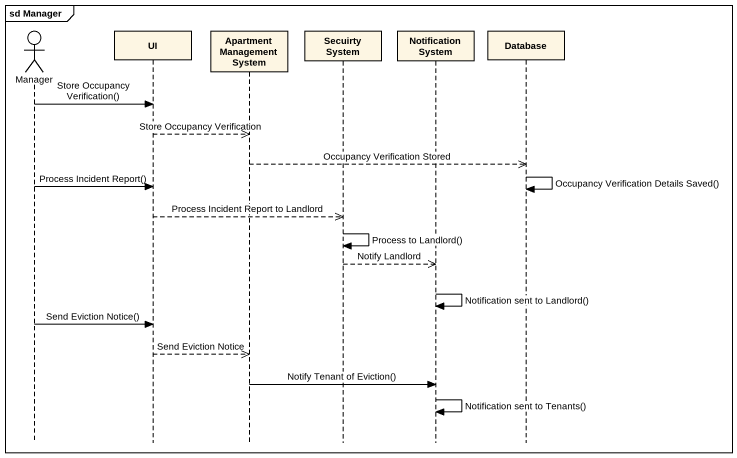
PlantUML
@startuml
mainframe sd Manager
hide footbox
actor Manager
participant UI
participant "Apartment Management System" as Apartment_Management_System
participant "Secuirty System" as Secuirty_System
participant "Notification System" as Notification_System
participant "Database" as Database_

Manager -> UI : Store Occupancy Verification()
UI -->> Apartment_Management_System : Store Occupancy Verification
Apartment_Management_System -->> Database_ : Occupancy Verification Stored
Database_ -> Database_ : Occupancy Verification Details Saved()
Manager -> UI : Process Incident Report()
UI -->> Secuirty_System : Process Incident Report to Landlord
Secuirty_System -> Secuirty_System : Process to Landlord()
Secuirty_System -->> Notification_System : Notify Landlord
Notification_System -> Notification_System : Notification sent to Landlord()
Manager -> UI : Send Eviction Notice()
UI -->> Apartment_Management_System : Send Eviction Notice
Apartment_Management_System -> Notification_System : Notify Tenant of Eviction()
Notification_System -> Notification_System : Notification sent to Tenants()
@enduml
